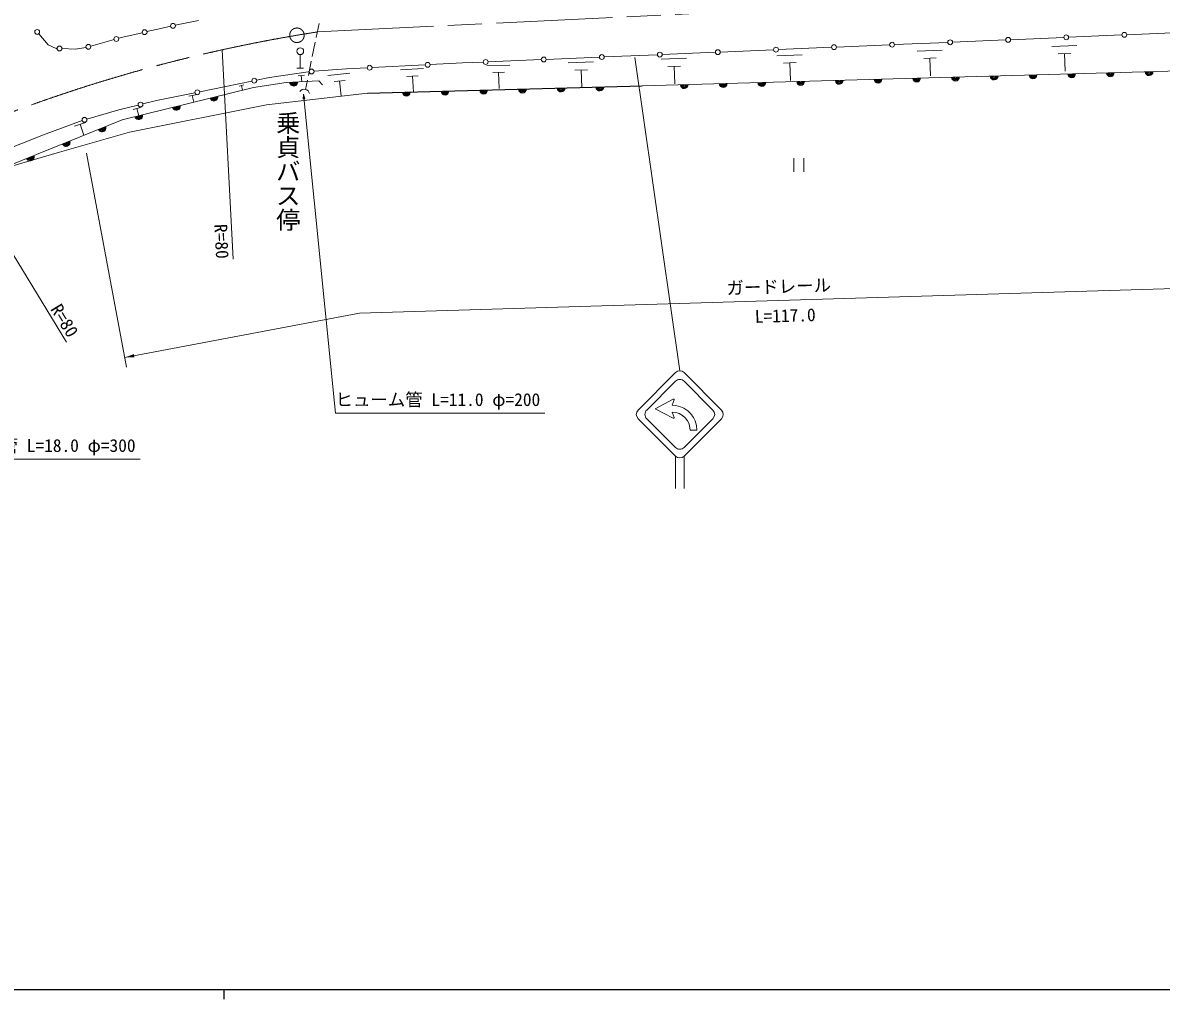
# Model space of a CAD drawing. Units: millimetres, scale not verified. Extents: x 40000 to 680000, y 20000 to 380000.
# Drawn here: x 147232 to 264781, y 204000 to 304774 of the extents above; entities that cross this region are included whole.
import ezdxf
from ezdxf.enums import TextEntityAlignment as Align

# ---------------------------------------------------------------- set-up
doc = ezdxf.new("R2010")
doc.units = ezdxf.units.MM
doc.header["$LTSCALE"] = 1000
doc.linetypes.add('CHAIN', pattern=[18.5, 12, -1.5, 3.5, -1.5])
for name, color, linetype, lineweight in [('M-BGD', 7, 'Continuous', 13), ('M-BMK', 2, 'CHAIN', 13), ('M-STR-HTXT', 7, 'Continuous', 13), ('M-STR-STRC', 7, 'Continuous', 13), ('M-TTL-BAND', 7, 'Continuous', 25), ('M-WORK', 1, 'Continuous', 13)]:
    doc.layers.add(name, color=color, linetype=linetype, lineweight=lineweight)
doc.styles.add('@ＭＳ ゴシック', font='')
doc.styles.add('ＭＳ ゴシック', font='')
doc.styles.get('@ＭＳ ゴシック').set_extended_font_data('@MS Gothic')
doc.styles.get('ＭＳ ゴシック').set_extended_font_data('MS Gothic')

# ---------------------------------------------------------------- blocks, each defined once
blk = doc.blocks.new('filled_arrow')
at = {"color": 0, "linetype": 'Continuous', "lineweight": -2}
blk.add_solid([(7.5, 1.25), (0, 0), (7.5, -1.25)], dxfattribs=at)
blk = doc.blocks.new('open_arrow')
at = {"color": 0, "linetype": 'Continuous', "lineweight": -2}
blk.add_lwpolyline([(7.5, 1.25), (0, 0), (7.5, -1.25)], dxfattribs=at)

msp = doc.modelspace()

# ---------------------------------------------------------------- linework, layer by layer
at = {"layer": 'M-BGD'}
for p, q in [((253476, 302326), (256078, 302424)), ((213153, 301014), (215755, 301112)), ((225106, 301369), (227707, 301467)), ((239572, 301848), (242173, 301947)), ((240252, 301092), (241553, 301142)), ((240902, 301117), (240971, 299296)), ((254156, 301570), (255457, 301619)), ((254806, 301594), (254875, 299773)), ((186249, 299917), (188615, 300056)), ((195153, 300323), (197521, 300412)), ((203562, 300640), (206164, 300738)), ((204242, 299884), (205543, 299933)), ((204892, 299909), (204961, 298088)), ((213833, 300258), (215134, 300307)), ((214483, 300282), (214552, 298461)), ((225786, 300613), (227087, 300662)), ((226436, 300638), (226505, 298816)), ((175660, 299314), (176323, 299381)), ((175991, 299348), (176059, 298684)), ((178737, 299341), (181007, 299571)), ((179373, 298717), (180508, 298832)), ((179941, 298775), (180102, 297186)), ((186882, 299242), (188065, 299311)), ((187473, 299277), (187570, 297621)), ((195771, 299635), (196955, 299679)), ((196363, 299657), (196426, 297999)), ((169561, 298247), (170047, 298355)), ((169804, 298301), (169912, 297815)), ((172399, 296308), (182826, 297495)), ((158243, 293472), (172399, 296308)), ((164391, 297192), (165082, 297346)), ((164737, 297269), (164891, 296578)), ((158623, 295838), (159386, 296046)), ((159004, 295942), (159213, 295180)), ((152588, 294097), (153699, 294494)), ((153144, 294295), (153541, 293184)), ((151038, 291435), (158243, 293472)), ((145736, 289864), (151038, 291435))]:
    msp.add_line(p, q, dxfattribs=at)
at = {"layer": 'M-BGD', "lineweight": 25}
msp.add_line((182826, 297495), (211180, 298255), dxfattribs=at)
at = {"layer": 'M-BGD'}
for points in [[(182826, 297495), (211180, 298255), (267936, 299844), (274806, 291335)], [(144295, 289421), (157501, 294758), (171046, 298094), (174413, 298605), (177812, 298767), (178178, 298374)]]:
    msp.add_lwpolyline(points, dxfattribs=at)
for centre, radius, start, end in [((175200, 298643), 400, 182.72768, 2.72768), ((175200, 298643), 320, 182.72768, 2.72768), ((175200, 298643), 240, 182.72768, 2.72768), ((175200, 298643), 160, 182.72768, 2.72768), ((175200, 298643), 100, 182.72768, 2.72768), ((223540, 298601), 400, 181.60373, 1.60373), ((223540, 298601), 320, 181.60373, 1.60373), ((223540, 298601), 240, 181.60373, 1.60373), ((223540, 298601), 160, 181.60373, 1.60373), ((223540, 298601), 100, 181.60373, 1.60373), ((227539, 298713), 400, 181.60373, 1.60373), ((227539, 298713), 320, 181.60373, 1.60373), ((227539, 298713), 240, 181.60373, 1.60373), ((227539, 298713), 160, 181.60373, 1.60373), ((227539, 298713), 100, 181.60373, 1.60373), ((231537, 298825), 400, 181.60373, 1.60373), ((231537, 298825), 320, 181.60373, 1.60373), ((231537, 298825), 240, 181.60373, 1.60373), ((231537, 298825), 160, 181.60373, 1.60373), ((231537, 298825), 100, 181.60373, 1.60373), ((235535, 298937), 400, 181.60373, 1.60373), ((235535, 298937), 320, 181.60373, 1.60373), ((235535, 298937), 240, 181.60373, 1.60373), ((235535, 298937), 160, 181.60373, 1.60373), ((235535, 298937), 100, 181.60373, 1.60373), ((239534, 299049), 400, 181.60373, 1.60373), ((239534, 299049), 320, 181.60373, 1.60373), ((239534, 299049), 240, 181.60373, 1.60373), ((239534, 299049), 160, 181.60373, 1.60373), ((239534, 299049), 100, 181.60373, 1.60373), ((243532, 299161), 400, 181.60373, 1.60373), ((243532, 299161), 320, 181.60373, 1.60373), ((243532, 299161), 240, 181.60373, 1.60373), ((243532, 299161), 160, 181.60373, 1.60373), ((243532, 299161), 100, 181.60373, 1.60373), ((247531, 299273), 400, 181.60373, 1.60373), ((247531, 299273), 320, 181.60373, 1.60373), ((247531, 299273), 240, 181.60373, 1.60373), ((247531, 299273), 160, 181.60373, 1.60373), ((247531, 299273), 100, 181.60373, 1.60373), ((251529, 299385), 400, 181.60373, 1.60373), ((251529, 299385), 320, 181.60373, 1.60373), ((251529, 299385), 240, 181.60373, 1.60373), ((251529, 299385), 160, 181.60373, 1.60373), ((251529, 299385), 100, 181.60373, 1.60373), ((255528, 299496), 400, 181.60373, 1.60373), ((255528, 299496), 320, 181.60373, 1.60373), ((255528, 299496), 240, 181.60373, 1.60373), ((255528, 299496), 160, 181.60373, 1.60373), ((255528, 299496), 100, 181.60373, 1.60373), ((259526, 299608), 400, 181.60373, 1.60373), ((259526, 299608), 320, 181.60373, 1.60373), ((259526, 299608), 240, 181.60373, 1.60373), ((259526, 299608), 160, 181.60373, 1.60373), ((259526, 299608), 100, 181.60373, 1.60373), ((263524, 299720), 400, 181.60373, 1.60373), ((263524, 299720), 320, 181.60373, 1.60373), ((263524, 299720), 240, 181.60373, 1.60373), ((263524, 299720), 160, 181.60373, 1.60373), ((263524, 299720), 100, 181.60373, 1.60373), ((186824, 297602), 400, 181.53526, 1.53526), ((186824, 297602), 320, 181.53526, 1.53526), ((186824, 297602), 240, 181.53526, 1.53526), ((186824, 297602), 160, 181.53526, 1.53526), ((186824, 297602), 100, 181.53526, 1.53526), ((190823, 297709), 400, 181.53526, 1.53526), ((190823, 297709), 320, 181.53526, 1.53526), ((190823, 297709), 240, 181.53526, 1.53526), ((190823, 297709), 160, 181.53526, 1.53526), ((190823, 297709), 100, 181.53526, 1.53526), ((194822, 297816), 400, 181.53526, 1.53526), ((194822, 297816), 320, 181.53526, 1.53526), ((194822, 297816), 240, 181.53526, 1.53526), ((194822, 297816), 160, 181.53526, 1.53526), ((194822, 297816), 100, 181.53526, 1.53526), ((198820, 297924), 400, 181.53526, 1.53526), ((198820, 297924), 320, 181.53526, 1.53526), ((198820, 297924), 240, 181.53526, 1.53526), ((198820, 297924), 160, 181.53526, 1.53526), ((198820, 297924), 100, 181.53526, 1.53526), ((202819, 298031), 400, 181.53526, 1.53526), ((202819, 298031), 320, 181.53526, 1.53526), ((202819, 298031), 240, 181.53526, 1.53526), ((202819, 298031), 160, 181.53526, 1.53526), ((202819, 298031), 100, 181.53526, 1.53526), ((206817, 298138), 400, 181.53526, 1.53526), ((206817, 298138), 320, 181.53526, 1.53526), ((206817, 298138), 240, 181.53526, 1.53526), ((206817, 298138), 160, 181.53526, 1.53526), ((206817, 298138), 100, 181.53526, 1.53526), ((215543, 298377), 400, 181.60373, 1.60373), ((215543, 298377), 320, 181.60373, 1.60373), ((215543, 298377), 240, 181.60373, 1.60373), ((215543, 298377), 160, 181.60373, 1.60373), ((215543, 298377), 100, 181.60373, 1.60373), ((219542, 298489), 400, 181.60373, 1.60373), ((219542, 298489), 320, 181.60373, 1.60373), ((219542, 298489), 240, 181.60373, 1.60373), ((219542, 298489), 160, 181.60373, 1.60373), ((219542, 298489), 100, 181.60373, 1.60373), ((163090, 296135), 400, 193.83534, 13.83534), ((166974, 297091), 400, 193.83534, 13.83534), ((166974, 297091), 320, 193.83534, 13.83534), ((166974, 297091), 240, 193.83534, 13.83534), ((166974, 297091), 160, 193.83534, 13.83534), ((166974, 297091), 100, 193.83534, 13.83534), ((159206, 295178), 400, 193.83534, 13.83534), ((159206, 295178), 320, 193.83534, 13.83534), ((159206, 295178), 240, 193.83534, 13.83534), ((159206, 295178), 160, 193.83534, 13.83534), ((159206, 295178), 100, 193.83534, 13.83534), ((163090, 296135), 320, 193.83534, 13.83534), ((163090, 296135), 240, 193.83534, 13.83534), ((163090, 296135), 160, 193.83534, 13.83534), ((163090, 296135), 100, 193.83534, 13.83534), ((155421, 293917), 400, 202.00537, 22.00537), ((155421, 293917), 320, 202.00537, 22.00537), ((155421, 293917), 240, 202.00537, 22.00537), ((155421, 293917), 160, 202.00537, 22.00537), ((155421, 293917), 100, 202.00537, 22.00537), ((151712, 292418), 400, 202.00537, 22.00537), ((151712, 292418), 320, 202.00537, 22.00537), ((151712, 292418), 240, 202.00537, 22.00537), ((151712, 292418), 160, 202.00537, 22.00537), ((151712, 292418), 100, 202.00537, 22.00537), ((148003, 290920), 400, 202.00537, 22.00537), ((148003, 290920), 320, 202.00537, 22.00537), ((148003, 290920), 240, 202.00537, 22.00537), ((148003, 290920), 160, 202.00537, 22.00537), ((148003, 290920), 100, 202.00537, 22.00537)]:
    msp.add_arc(centre, radius, start, end, dxfattribs=at)
at = {"layer": 'M-BMK'}
msp.add_line((177653, 303829), (266127, 308124), dxfattribs=at)
msp.add_circle((175540, 303486), 750, dxfattribs=at)
msp.add_arc((202238, 145729), 160000, 98.83894, 121.04709, dxfattribs=at)
at = {"layer": 'M-STR-HTXT'}
for p, q in [((167811, 301981), (168950, 280392)), ((215071, 268854), (210419, 301191)), ((138981, 292694), (151764, 271805)), ((153796, 291307), (157943, 269248)), ((182009, 274790), (268989, 277430)), ((157758, 270231), (182009, 274790))]:
    msp.add_line(p, q, dxfattribs=at)
for points in [[(176210, 297413), (179519, 264481), (201119, 264481)], [(123753, 275240), (137739, 259745), (159339, 259745)]]:
    msp.add_lwpolyline(points, dxfattribs=at)
at = {"layer": 'M-STR-STRC'}
for p, q in [((162984, 304513), (165383, 305022)), ((148877, 303643), (149868, 302512)), ((157137, 303170), (157576, 303293)), ((157576, 303293), (159568, 303753)), ((160055, 303865), (161491, 304197)), ((161491, 304197), (162495, 304410)), ((149868, 302512), (150687, 302133)), ((150687, 302133), (150780, 302129)), ((151280, 302111), (152689, 302061)), ((152689, 302061), (153747, 302223)), ((153747, 302223), (153766, 302228)), ((154248, 302362), (156655, 303036)), ((214626, 268670), (210761, 264805)), ((215517, 268670), (219381, 264805)), ((211652, 264805), (214626, 267779)), ((215517, 267779), (218490, 264805)), ((214398, 265923), (212516, 264941)), ((214280, 265294), (214486, 265845)), ((214398, 263959), (212516, 264941)), ((214280, 265294), (214656, 265266)), ((214280, 264588), (214655, 264550)), ((214280, 264588), (214486, 264037)), ((214655, 264550), (215015, 264436)), ((214656, 265266), (215144, 265143)), ((215144, 265143), (215489, 264990)), ((215489, 264990), (215907, 264710)), ((215907, 264710), (216180, 264449)), ((210761, 263914), (214626, 260050)), ((211652, 263914), (214626, 260941)), ((215015, 264436), (215344, 264252)), ((215344, 264252), (215629, 264005)), ((219381, 263914), (215517, 260050)), ((215517, 260941), (218490, 263914)), ((215629, 264005), (215859, 263706)), ((215859, 263706), (216022, 263366)), ((216022, 263366), (216133, 262736)), ((216180, 264449), (216479, 264044)), ((216479, 264044), (216647, 263706)), ((216647, 263706), (216791, 263224)), ((216838, 262736), (216133, 262736)), ((216791, 263224), (216838, 262736)), ((214626, 260050), (214626, 256719)), ((215517, 260050), (215517, 256719))]:
    msp.add_line(p, q, dxfattribs=at)
for centre in [(162739, 304461), (148712, 303831), (156896, 303103), (159811, 303809), (151030, 302120), (154007, 302295)]:
    msp.add_circle(centre, 250, dxfattribs=at)
for centre, radius, start, end in [((215071, 268224), 630, 45, 135), ((215071, 267333), 630, 44.99985, 135), ((214427, 265867), 63, 339.44397, 117.55283), ((211206, 264360), 630, 135, 225), ((212097, 264360), 630, 135, 225.00005), ((218045, 264360), 630, 315.00011, 44.99984), ((218936, 264360), 630, 315, 45), ((214427, 264014), 63, 242.44719, 20.55605), ((215071, 261386), 630, 225.00005, 315.00011), ((215071, 260495), 630, 225, 315)]:
    msp.add_arc(centre, radius, start, end, dxfattribs=at)
at = {"layer": 'M-TTL-BAND'}
for p, q in [((40000, 205000), (579000, 205000)), ((168000, 205000), (168000, 204000))]:
    msp.add_line(p, q, dxfattribs=at)
at = {"layer": 'M-WORK'}
for p, q in [((177532, 303246), (177836, 304715)), ((255223, 303283), (260718, 303517)), ((261217, 303538), (266712, 303771)), ((177128, 301287), (177431, 302756)), ((225250, 302010), (230745, 302244)), ((231244, 302265), (236739, 302498)), ((237239, 302519), (242734, 302753)), ((243234, 302774), (248729, 303007)), ((249228, 303029), (254723, 303262)), ((175885, 300084), (175885, 301484)), ((195277, 300737), (200772, 300970)), ((201271, 300992), (206766, 301225)), ((207266, 301246), (212761, 301480)), ((213261, 301501), (218756, 301734)), ((219255, 301756), (224750, 301989)), ((175535, 300084), (176235, 300084)), ((176723, 299329), (177026, 300797)), ((177304, 299769), (180674, 300011)), ((180674, 300011), (182792, 300120)), ((183291, 300145), (188784, 300427)), ((189284, 300453), (192624, 300624)), ((192624, 300624), (194777, 300716)), ((165499, 297651), (170888, 298748)), ((171378, 298847), (172716, 299119)), ((172716, 299119), (176683, 299725)), ((176426, 297895), (176621, 298839)), ((176683, 299725), (176805, 299733)), ((161024, 296740), (165009, 297551)), ((157165, 295775), (159148, 296271)), ((159634, 296392), (161024, 296740)), ((153841, 294830), (157165, 295775)), ((153360, 294693), (149384, 293206)), ((149384, 293206), (143563, 290900)), ((226839, 290803), (226839, 289403)), ((227889, 289403), (227889, 290803))]:
    msp.add_line(p, q, dxfattribs=at)
for centre, radius in [((254973, 303273), 250), ((260968, 303527), 250), ((175885, 301834), 350), ((225000, 302000), 250), ((230995, 302254), 250), ((236989, 302509), 250), ((242984, 302763), 250), ((248978, 303018), 250), ((195027, 300726), 250), ((201022, 300981), 250), ((207016, 301236), 250), ((213011, 301490), 250), ((219005, 301745), 250), ((177054, 299751), 250), ((183042, 300132), 250), ((189034, 300440), 250), ((171133, 298797), 250), ((165254, 297601), 250), ((159391, 296332), 250), ((153601, 294761), 250)]:
    msp.add_circle(centre, radius, dxfattribs=at)
msp.add_arc((176298, 297364), 546, 11.70216, 145.14746, dxfattribs=at)

# ---------------------------------------------------------------- block references
at = {"layer": 'M-STR-HTXT'}
for name, p, xscale, yscale, rotation in [('open_arrow', (176210, 297413), 66.7, 66.7, 275.7), ('filled_arrow', (157758, 270231), 133, 133, 10.6)]:
    msp.add_blockref(name, p, dxfattribs=dict(at, xscale=xscale, yscale=yscale, rotation=rotation))

# ---------------------------------------------------------------- texts
at = {"layer": 'M-STR-HTXT', "style": 'ＭＳ ゴシック'}
for s, rotation, p in [('R=80', 273.022, (167666, 284008)), ('ガードレール', 1.738, (219888, 277388)), ('R=80', 301.465, (150613, 275573))]:
    msp.add_text(s, height=1320, rotation=rotation, dxfattribs=at).set_placement(p, align=Align.MIDDLE_LEFT)
msp.add_text('L=117.0', height=1320, rotation=1.738, dxfattribs=at).set_placement((225989, 273498), align=Align.BOTTOM_CENTER)
for s, p in [('ヒューム管 L=11.0 φ=200', (179519, 265881)), ('ヒューム管 L=18.0 φ=300', (137739, 261145))]:
    msp.add_text(s, height=1320, dxfattribs=at).set_placement(p, align=Align.MIDDLE_LEFT)
at = {"layer": 'M-WORK', "style": '@ＭＳ ゴシック'}
msp.add_text('乗貞バス停', height=1833, rotation=270, dxfattribs=at).set_placement((174609, 295705), align=Align.MIDDLE_LEFT)

doc.saveas('drawing.dxf')
